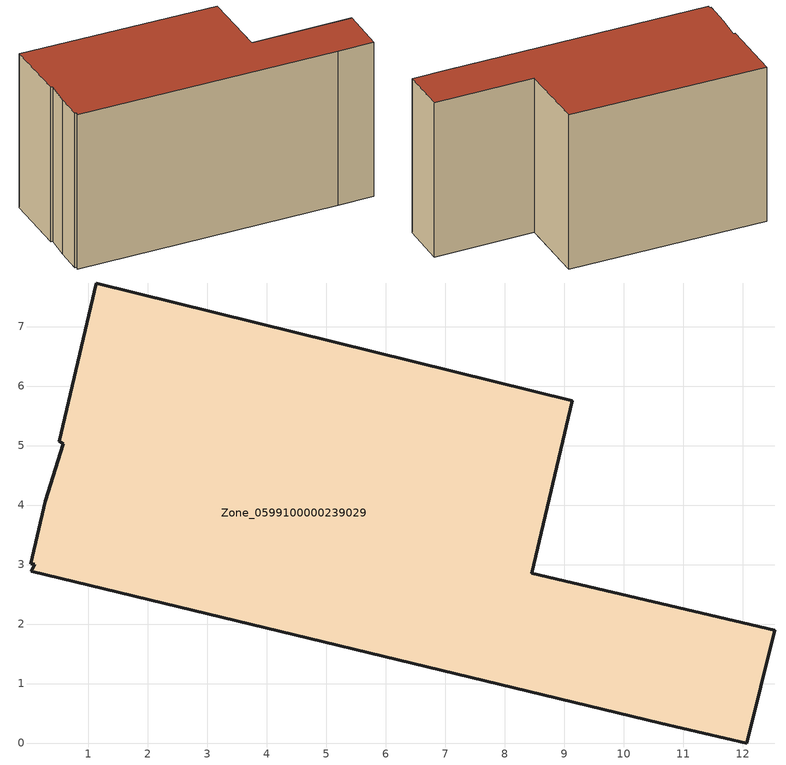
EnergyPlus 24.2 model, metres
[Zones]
Zone_0599100000239029
 floor ground (C_G): 0.27,4.07 0.58,5.03 0.51,5.07 1.13,7.73 9.13,5.75 8.45,2.85 12.54,1.89 12.07,0 10.62,0.33 0.04,2.88 0.1,3 0.03,3.01 z0
 wall outside (C_F): 10.62,0.33 12.07,0 12.54,1.89 8.45,2.85 9.13,5.75 1.13,7.73 0.51,5.07 0.58,5.03 0.27,4.07 0.03,3.01 0.1,3 0.04,2.88 10.62,0.33 z0:6.79
 roof outside (C_R): 0.58,5.03 0.27,4.07 0.03,3.01 0.1,3 0.04,2.88 10.62,0.33 12.07,0 12.54,1.89 8.45,2.85 9.13,5.75 1.13,7.73 0.51,5.07 z6.79
[BUILDING]
Pand.0599100000239029: North Axis=0; Terrain=City; Loads Convergence Tolerance Value=0.04; Temperature Convergence Tolerance Value=0.4; Solar Distribution=FullExterior; Maximum Number of Warmup Days=25; Minimum Number of Warmup Days=1
[Site:Location]
Rotterdam.The.Hague.AP_ZH_NLD Design_Conditions: Latitude=51.96; Longitude=4.45; Time Zone=1; Elevation=-4.5
[SITE:GROUNDTEMPERATURE:BUILDINGSURFACE]
18, 18, 18, 18, 18, 18, 18, 18, 18, 18, 18, 18
[MATERIAL] Thermal Absorptance=0.9; Solar Absorptance=0.7; Visible Absorptance=0.7
Name | Roughness | Thickness | Conductivity | Density | Specific Heat
G.TI.1946 | MediumSmooth | 0.15 | 1 | 540 | 1210
F.TI.1946 | Rough | 0.3 | 0.857143 | 1920 | 840
R.TI.1946 | MediumRough | 0.2 | 0.1 | 1500 | 1000
[CONSTRUCTION]
C_G: G.TI.1946
C_F: F.TI.1946
C_R: R.TI.1946
[ZONE]
Zone_0599100000239029: Type=1; Multiplier=1; Ceiling Height=Autocalculate; Volume=Autocalculate; Floor Area=autocalculate; Part of Total Floor Area=Yes
[ZONEINFILTRATION:DESIGNFLOWRATE]
Infil_Zone_0599100000239029: Zone or ZoneList or Space or SpaceList=Zone_0599100000239029; Schedule=AlwaysOn; Design Flow Rate Calculation Method=Flow/Area; Flow Rate per Floor Area=0.003; Constant Term Coefficient=1; Temperature Term Coefficient=0; Velocity Term Coefficient=0; Velocity Squared Term Coefficient=0
[HVACTEMPLATE:ZONE:IDEALLOADSAIRSYSTEM]
Zone_0599100000239029: Maximum Heating Supply Air Temperature=50; Minimum Cooling Supply Air Temperature=13; Maximum Heating Supply Air Humidity Ratio=0.0156; Minimum Cooling Supply Air Humidity Ratio=0.0077; Heating Limit=NoLimit; Cooling Limit=NoLimit; Dehumidification Control Type=ConstantSensibleHeatRatio; Cooling Sensible Heat Ratio=0.7; Dehumidification Setpoint=60; Humidification Control Type=None; Humidification Setpoint=30; Outdoor Air Method=None; Outdoor Air Flow Rate per Person=0.00944; Outdoor Air Flow Rate per Zone Floor Area=0; Outdoor Air Flow Rate per Zone=0; Demand Controlled Ventilation Type=None; Outdoor Air Economizer Type=NoEconomizer; Heat Recovery Type=None; Sensible Heat Recovery Effectiveness=0.7; Latent Heat Recovery Effectiveness=0.65
[ZONECONTROL:THERMOSTAT]
ThermostatControl_Zone_0599100000239029: Zone or ZoneList=Zone_0599100000239029; Control Type Schedule=DualSetpointControlType; Control 1=Thermostat_Zone_0599100000239029; Temperature Difference Between Cutout And Setpoint=0
[THERMOSTATSETPOINT:DUALSETPOINT]
Thermostat_Zone_0599100000239029: Heating Setpoint Temperature Schedule=HeatingSetpoint_Zone_0599100000239029; Cooling Setpoint Temperature Schedule=CoolingSetpoint_Zone_0599100000239029
[SCHEDULE:COMPACT]
HeatingSetpoint_Zone_0599100000239029: Through: 12/31, For: AllDays, Until: 24:00, 21
CoolingSetpoint_Zone_0599100000239029: Through: 12/31, For: AllDays, Until: 24:00, 24
DualSetpointControlType: Through: 12/31, For: AllDays, Until: 24:00, 4
AlwaysOn: Through: 12/31, For: AllDays, Until: 24:00, 1
